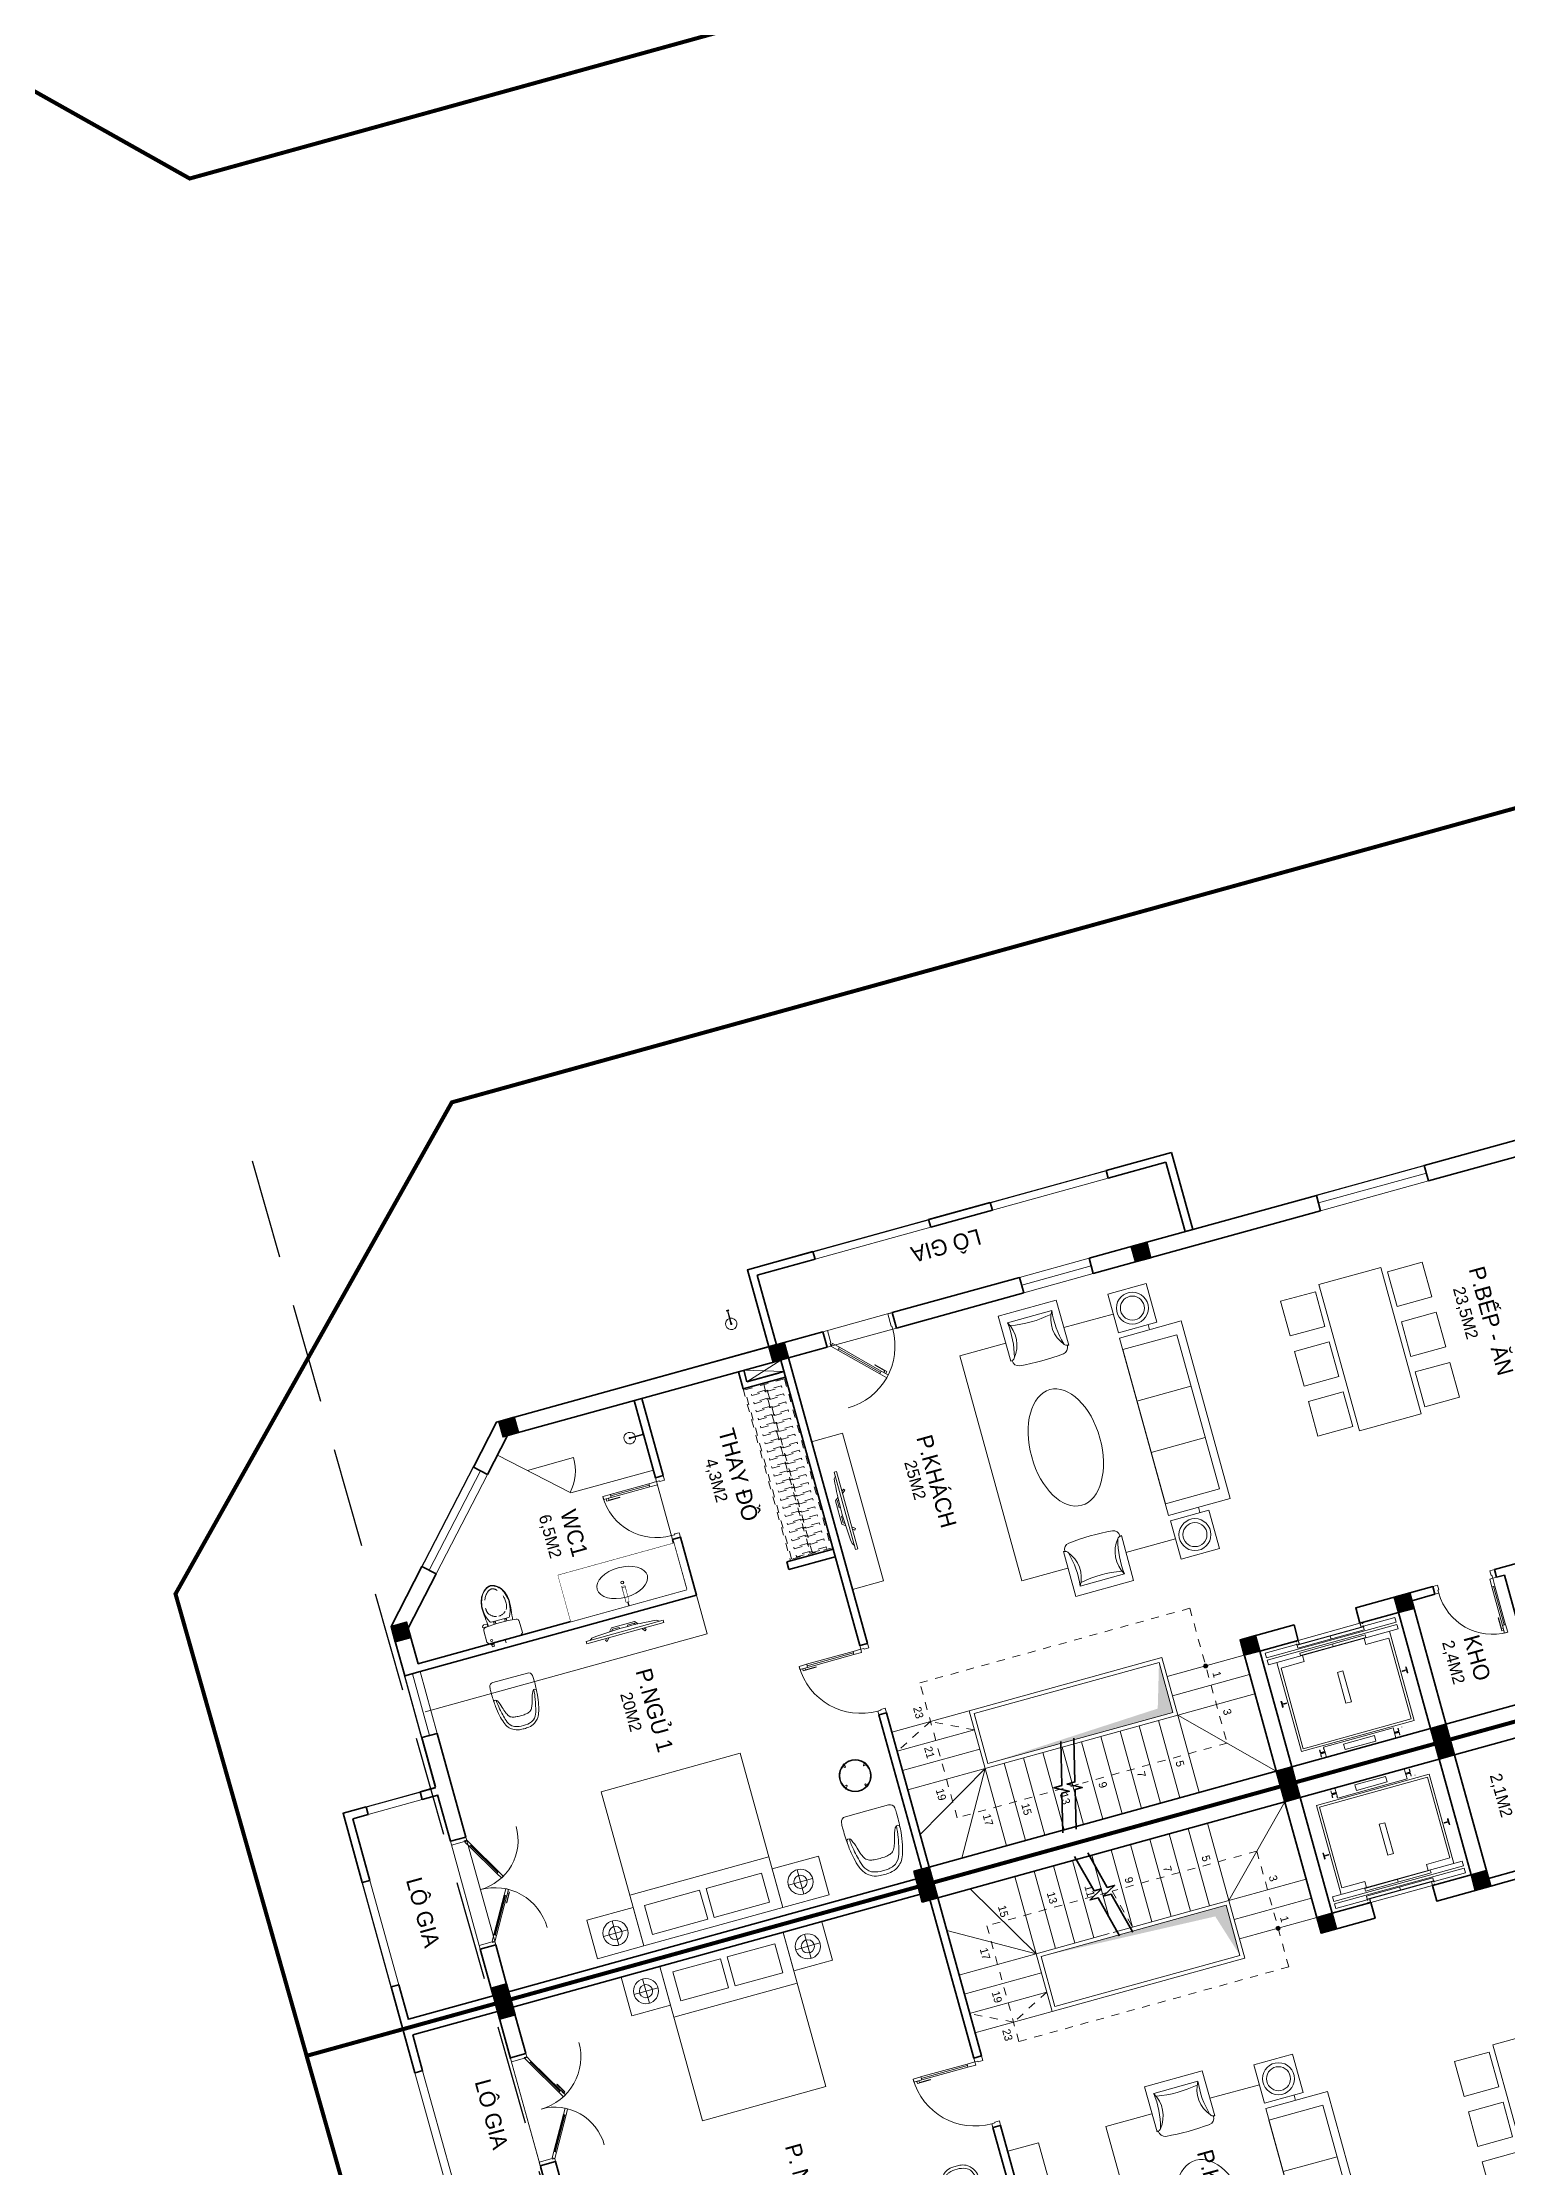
# Model space of a CAD drawing. Header units: metres. Extents: x 568336 to 569219, y 2065964 to 2066430.
# Drawn here: x 568443.53 to 568461.84, y 2066322.81 to 2066349.36 of the extents above; entities that cross this region are included whole.
import ezdxf

# ---------------------------------------------------------------- set-up
doc = ezdxf.new("R2010")
doc.units = ezdxf.units.M
for name, pattern in [('$AUDIT_BAD_LTYPE2', [0]), ('HIDDEN', [0.375, 0.25, -0.125]), ('HIDDEN2', [0.1875, 0.125, -0.0625]), ('X-5M-G-MB PHONGNGU$0$HIDDEN2', [0.1875, 0.125, -0.0625]), ('xref-thap C (mb tang 32-2)$0$HIDDEN', [0.375, 0.25, -0.125])]:
    doc.linetypes.add(name, pattern=pattern)
doc.layers.get('0').update_dxf_attribs({"linetype": 'CONTINUOUS'})
doc.layers.get('DEFPOINTS').update_dxf_attribs({"linetype": 'CONTINUOUS'})
doc.layers.add('-AREA', color=2, linetype='CONTINUOUS', plot=False)
for name, color, linetype, lineweight in [('-CONCRETE', 1, 'CONTINUOUS', 35), ('-DIM', 9, 'CONTINUOUS', 13), ('-DOOR', 137, 'CONTINUOUS', 9), ('-FURNITURE', 46, 'CONTINUOUS', 9), ('-HATCH', 8, 'CONTINUOUS', 5), ('-KH', 143, 'CONTINUOUS', 13), ('-LINE1', 7, 'CONTINUOUS', 18), ('-LINE2', 252, 'CONTINUOUS', 9), ('-TEXT', 7, 'CONTINUOUS', 15), ('-WALL', 4, 'CONTINUOUS', 35), ('TEXT25', 2, 'CONTINUOUS', 13)]:
    doc.layers.add(name, color=color, linetype=linetype, lineweight=lineweight)
for name, color, linetype in [('-RANH GIOI LO DAT', 12, 'CONTINUOUS'), ('APOLIC', 7, 'CONTINUOUS'), ('RANHGIOI', 2, 'HIDDEN')]:
    doc.layers.add(name, color=color, linetype=linetype)
doc.styles.add('SVN_AVO_thuong', font='')
doc.styles.add('T1', font='', dxfattribs={"height": 200})
doc.styles.add('vnavanth', font='', dxfattribs={"width": 0.8})
doc.styles.get('SVN_AVO_thuong').set_extended_font_data('SVN-Avo')
doc.styles.get('T1').set_extended_font_data('VNgeometric Light')
doc.styles.get('vnavanth').set_extended_font_data('.VnAvantH')

# ---------------------------------------------------------------- blocks, each defined once
blk = doc.blocks.new('X-5M-DH-2-CORE$0$A$C75E80C28')
at = {"layer": '-LINE2', "linetype": 'Continuous', "ltscale": 2}
for p, q in [((-731, -149), (731, -149)), ((-731, -1305), (-731, -149)), ((-700, -179), (700, -179)), ((-700, -1225), (-700, -179)), ((-557, -112), (-560, -112)), ((-510, -22), (-510, -51)), ((-507, -22), (-510, -22)), ((-510, -109), (-510, -79)), ((-507, -22), (-507, -51)), ((-507, -109), (-507, -79)), ((-456, -57), (-501, -57)), ((-456, -60), (-501, -60)), ((-456, -70), (-501, -70)), ((-456, -73), (-501, -73)), ((-453, -63), (-453, -67)), ((-450, -63), (-450, -67)), ((450, -63), (450, -67)), ((453, -63), (453, -67)), ((456, -57), (501, -57)), ((456, -60), (501, -60)), ((456, -70), (501, -70)), ((456, -73), (501, -73)), ((457, -112), (460, -112)), ((507, -22), (510, -22)), ((507, -22), (507, -51)), ((507, -109), (507, -79)), ((510, -22), (510, -51)), ((510, -109), (510, -79)), ((700, -1225), (700, -179)), ((731, -1305), (731, -149)), ((840, -1305), (-840, -1305)), ((-840, -1365), (-840, -1305)), ((-700, -1225), (-400, -1225)), ((425, -1309), (-425, -1309)), ((-425, -1343), (-425, -1309)), ((-400, -1305), (-400, -1225)), ((0, -1309), (0, -1343)), ((700, -1225), (400, -1225)), ((400, -1305), (400, -1225)), ((425, -1343), (425, -1309)), ((840, -1365), (840, -1305)), ((840, -1365), (-840, -1365)), ((840, -1395), (-840, -1395)), ((-840, -1395), (-840, -1455)), ((-840, -1455), (-435, -1455)), ((-435, -1450), (-435, -1460)), ((-435, -1450), (-400, -1450)), ((-435, -1460), (-425, -1460)), ((-435, -1490), (-435, -1500)), ((-435, -1490), (-425, -1490)), ((-435, -1500), (-400, -1500)), ((-433, -1452), (-433, -1458)), ((-433, -1452), (-402, -1452)), ((-433, -1458), (-425, -1458)), ((-433, -1492), (-433, -1498)), ((-433, -1492), (-425, -1492)), ((-433, -1498), (-402, -1498)), ((430, -1406), (-430, -1406)), ((-430, -1406), (-430, -1446)), ((430, -1446), (-430, -1446)), ((425, -1343), (-425, -1343)), ((-425, -1458), (-425, -1460)), ((-425, -1490), (-425, -1492)), ((-402, -1452), (-402, -1498)), ((400, -1450), (-400, -1450)), ((-400, -1450), (-400, -1500)), ((0, -1406), (0, -1446)), ((400, -1450), (400, -1500)), ((435, -1450), (400, -1450)), ((435, -1500), (400, -1500)), ((402, -1452), (402, -1498)), ((433, -1452), (402, -1452)), ((433, -1498), (402, -1498)), ((433, -1458), (425, -1458)), ((425, -1458), (425, -1460)), ((435, -1460), (425, -1460)), ((425, -1490), (425, -1492)), ((435, -1490), (425, -1490)), ((433, -1492), (425, -1492)), ((430, -1406), (430, -1446)), ((433, -1452), (433, -1458)), ((433, -1492), (433, -1498)), ((435, -1450), (435, -1460)), ((840, -1455), (435, -1455)), ((435, -1490), (435, -1500)), ((840, -1395), (840, -1455))]:
    blk.add_line(p, q, dxfattribs=at)
for points in [[(-450, 0), (-450, -130), (450, -130), (450, 0)], [(-200, -29), (200, -29), (200, -101), (-200, -101)], [(-36, -584), (36, -584), (36, -984), (-36, -984)]]:
    blk.add_lwpolyline(points, close=True, dxfattribs=at)
for points in [[(-780, -789), (-751, -789, 0.414214), (-750, -788), (-750, -784), (-750, -780, 0.414214), (-751, -779), (-780, -779, -0.256978), (-784, -782), (-798, -782, -0.414214), (-801, -779), (-804, -749, 0.414214), (-807, -746), (-812, -746), (-812, -784), (-812, -821), (-807, -821, 0.414214), (-804, -818), (-801, -789, -0.414214), (-798, -786), (-784, -786, -0.256978), (-780, -789)], [(780, -789), (751, -789, -0.414214), (750, -788), (750, -784), (750, -780, -0.414214), (751, -779), (780, -779, 0.256978), (784, -782), (798, -782, 0.414214), (801, -779), (804, -749, -0.414214), (807, -746), (812, -746), (812, -784), (812, -821), (807, -821, -0.414214), (804, -818), (801, -789, 0.414214), (798, -786), (784, -786, 0.256978), (780, -789)]]:
    blk.add_lwpolyline(points, format="xyb", dxfattribs=at)
for centre, radius, start, end in [((-501, -51), 9.4, 180, 270), ((-501, -79), 9.4, 90, 180), ((-501, -51), 6.2, 180, 270), ((-501, -79), 6.2, 90, 180), ((-456, -63), 6.2, 0, 90), ((-456, -63), 3, 0, 90), ((-456, -67), 6.2, 270, 0), ((-456, -67), 3, 270, 0), ((456, -63), 6.2, 90, 180), ((456, -67), 6.2, 180, 270), ((456, -63), 3, 90, 180), ((456, -67), 3, 180, 270), ((501, -51), 6.2, 270, 0), ((501, -51), 9.4, 270, 0), ((501, -79), 9.4, 0, 90), ((501, -79), 6.2, 0, 90)]:
    blk.add_arc(centre, radius, start, end, dxfattribs=at)
blk = doc.blocks.new('A$C5C575821')
at = {"layer": '-CONCRETE'}
h = blk.add_hatch(color=256, dxfattribs=at)
h.dxf.hatch_style = 1
h.paths.add_polyline_path([(0, 200), (0, 0), (200, 0), (200, 200)])
blk.add_lwpolyline([(0, 0), (200, 0), (200, 200), (0, 200)], close=True, dxfattribs=at)
blk = doc.blocks.new('A$C3F71457E')
at = {"layer": '-CONCRETE'}
blk.add_lwpolyline([(0, -100), (0, 400), (-1500, 400), (-1500, -1400), (0, -1400), (0, -900), (200, -900), (200, -1600), (-1700, -1600), (-1700, 600), (200, 600), (200, -100), (0, -100)], dxfattribs=at)
at = {"layer": '-LINE1'}
blk.add_line((0, -900), (0, -100), dxfattribs=at)
at = {"layer": '-WALL'}
for p in [(-1700, 400), (0, 400), (-1700, -1600), (0, -1600)]:
    blk.add_blockref('A$C5C575821', p, dxfattribs=at)
at = {"color": 2, "rotation": 90}
blk.add_blockref('X-5M-DH-2-CORE$0$A$C75E80C28', (-1500, -500), dxfattribs=at)
blk = doc.blocks.new('*U152')
at = {"linetype": '$AUDIT_BAD_LTYPE2'}
for p, q in [((70, 100), (70, 700)), ((90, 700), (90, 100))]:
    blk.add_line(p, q, dxfattribs=at)
for points in [[(50, 700), (90, 700), (90, 800), (50, 800), (50, 700)], [(50, 703), (50, 100)], [(50, 100), (90, 100), (90, 0), (50, 0), (50, 100)]]:
    blk.add_lwpolyline(points)
for points in [[(118, 595), (118, 764), (90, 764), (90, 736), (113, 736), (113, 595)], [(0, 0), (50, 0), (50, -40), (60, -40), (60, -100), (0, -100)], [(900, 0), (850, 0), (850, -40), (840, -40), (840, -100), (900, -100)]]:
    blk.add_lwpolyline(points, close=True)
at = {"linetype": '$AUDIT_BAD_LTYPE2', "ltscale": 0.3}
blk.add_arc((50, 0), 800, 0, 90, dxfattribs=at)
blk = doc.blocks.new('*U173')
at = {"ltscale": 0.3}
for points in [[(883, 0, 0.414214), (50, 833, 0.414214)], [(883, 0, -0.414214), (1672, 789, -0.414214)]]:
    blk.add_lwpolyline(points, format="xyb", dxfattribs=at)
for points in [[(687, 368), (137, 50)], [(685, 367), (705, 332), (792, 382), (772, 417), (685, 367)], [(1075, 344), (1055, 310), (969, 360), (989, 394), (1075, 344)], [(1073, 346), (1585, 50)], [(137, 50), (157, 15), (70, -35), (50, 0), (137, 50)], [(1585, 50), (1565, 15), (1652, -35), (1672, 0), (1585, 50)]]:
    blk.add_lwpolyline(points)
for points in [[(579, 338), (726, 423), (740, 399), (716, 384), (705, 404), (582, 333)], [(0, 0), (50, 0), (50, -40), (60, -40), (60, -246), (0, -246)], [(1722, 0), (1672, 0), (1672, -40), (1662, -40), (1662, -246), (1722, -246)]]:
    blk.add_lwpolyline(points, close=True)
at = {"layer": 'APOLIC', "linetype": '$AUDIT_BAD_LTYPE2'}
for p, q in [((147, 33), (695, 349)), ((705, 332), (157, 15)), ((1575, 33), (1065, 327)), ((1055, 310), (1565, 15))]:
    blk.add_line(p, q, dxfattribs=at)
blk = doc.blocks.new('*U18')
at = {"linetype": '$AUDIT_BAD_LTYPE2'}
for p, q in [((70, 100), (70, 600)), ((90, 600), (90, 100))]:
    blk.add_line(p, q, dxfattribs=at)
for points in [[(50, 600), (90, 600), (90, 700), (50, 700), (50, 600)], [(50, 603), (50, 100)], [(50, 100), (90, 100), (90, 0), (50, 0), (50, 100)]]:
    blk.add_lwpolyline(points)
for points in [[(118, 495), (118, 664), (90, 664), (90, 636), (113, 636), (113, 495)], [(0, 0), (50, 0), (50, -40), (60, -40), (60, -100), (0, -100)], [(800, 0), (750, 0), (750, -40), (740, -40), (740, -100), (800, -100)]]:
    blk.add_lwpolyline(points, close=True)
at = {"linetype": '$AUDIT_BAD_LTYPE2', "ltscale": 0.3}
blk.add_arc((50, 0), 700, 0, 90, dxfattribs=at)
blk = doc.blocks.new('ghe11asdsdsdsd')
at = {"layer": '-FURNITURE', "ltscale": 5}
for p, q in [((-454, 642), (-454, -60)), ((447, 643), (445, -59)), ((339, 75), (-348, 74)), ((445, -59), (-454, -60))]:
    blk.add_line(p, q, dxfattribs=at)
for centre, radius, start, end in [((-557, 172), 481, 73.628, 77.6744), ((-330, 640), 103, 97.7909, 180.472), ((14, -3057), 3816, 85.1505, 95.3732), ((322, 644), 103, 359.5522, 82.2333), ((548, 172), 481, 102.162, 106.2084), ((-435, 586), 50, 17.2905, 73.628), ((-753, 311), 469, 329.603, 39.8271), ((-1717, 235), 1379, 353.2677, 15.3477), ((745, 311), 469, 140.0382, 210.2652), ((1709, 233), 1379, 164.5193, 186.6002), ((428, 586), 50, 106.2084, 162.5459), ((-1, -1576), 1730, 79.6029, 100.5814)]:
    blk.add_arc(centre, radius, start, end, dxfattribs=at)
blk = doc.blocks.new('GHE600')
at = {"layer": '-FURNITURE'}
for p, q in [((269950, 8710), (270650, 8710)), ((269950, 8043), (270650, 8043))]:
    blk.add_line(p, q, dxfattribs=at)
for points in [[(270146, 9595), (270146, 10095), (270646, 10095), (270646, 9595)], [(269850, 9526), (270650, 9526), (270650, 7226), (269850, 7226)], [(269950, 9376), (270650, 9376), (270650, 7376), (269950, 7376)], [(270146, 7158), (270146, 6658), (270646, 6658), (270646, 7158)]]:
    blk.add_lwpolyline(points, close=True, dxfattribs=at)
at = {"layer": '-FURNITURE', "elevation": 0}
for points in [[(271287, 9830), (270646, 9832)], [(272038, 6909), (272634, 6908), (272634, 9823), (272038, 9826)], [(270262, 9595), (270262, 9526)], [(270262, 7226), (270262, 7158)], [(270646, 6917), (271287, 6913)]]:
    blk.add_lwpolyline(points, dxfattribs=at)
at = {"layer": '-FURNITURE'}
for centre, radius in [((270396, 9845), 200), ((270396, 9845), 150), ((270396, 6908), 200), ((270396, 6908), 150)]:
    blk.add_circle(centre, radius, dxfattribs=at)
at = {"layer": '-FURNITURE', "extrusion": (0, 0, -1)}
blk.add_ellipse((271662, 8365), major_axis=(0, 750), ratio=0.589994, dxfattribs=at)
at = {"layer": '-FURNITURE', "zscale": 0.83397927038413}
for p, xscale, yscale, rotation in [((271659, 10145, 0), 0.83397927038413, 0.83397927038413, 179.9447021404027), ((271659, 6608, 0), -0.8339792703841301, 0.8339792703841301, 0.05529785959737722)]:
    blk.add_blockref('ghe11asdsdsdsd', p, dxfattribs=dict(at, xscale=xscale, yscale=yscale, rotation=rotation))
blk = doc.blocks.new('A$C2896516a')
for points in [[(75, 1386), (525, 1386), (525, 1836), (75, 1836), (75, 1386)], [(725, 1386), (1175, 1386), (1175, 1836), (725, 1836), (725, 1386)], [(1375, 1386), (1825, 1386), (1825, 1836), (1375, 1836), (1375, 1386)], [(75, 450), (525, 450), (525, 0), (75, 0), (75, 450)], [(725, 450), (1175, 450), (1175, 0), (725, 0), (725, 450)], [(1375, 450), (1825, 450), (1825, 0), (1375, 0), (1375, 450)]]:
    blk.add_lwpolyline(points)
blk.add_lwpolyline([(0, 518), (1900, 518), (1900, 1318), (0, 1318)], close=True)
blk = doc.blocks.new('G1600')
for p, q in [((137477, -212827), (139077, -212827)), ((137228, -213392), (137228, -213077)), ((139326, -213392), (139326, -213077)), ((137385, -213234), (137070, -213234)), ((139169, -213234), (139484, -213234))]:
    blk.add_line(p, q)
blk.add_lwpolyline([(137477, -213484), (137477, -211484), (139077, -211484), (139077, -213484), (137477, -213484)])
for points in [[(136977, -213484), (136977, -212984), (137477, -212984), (137477, -213484)], [(137617, -213375), (137617, -212999), (138235, -212999), (138235, -213375)], [(138937, -213375), (138937, -212999), (138320, -212999), (138320, -213375)], [(139577, -213484), (139577, -212984), (139077, -212984), (139077, -213484)]]:
    blk.add_lwpolyline(points, close=True)
for centre, radius in [((137228, -213234), 157), ((137228, -213234), 82.4), ((139326, -213234), 157), ((139326, -213234), 82.4)]:
    blk.add_circle(centre, radius)
blk = doc.blocks.new('A$C7D524948')
at = {"layer": '-FURNITURE'}
for points in [[(0, 825, 0.023749), (-77, 820, 0.11104), (-175, 786, 0.085168), (-235, 733, 0.08855), (-282, 649, 0.027906), (-316, 526, 0.028342), (-340, 373, 0.04712), (-341, 283, 0.513527), (-285, 300, 0.059578), (-243, 414, -0.034465), (-213, 507, -0.059277), (-183, 564, -0.166146), (-133, 600, -0.052564), (-76, 612, -0.028554), (0, 615, -3.543335)], [(0, 825, -0.023749), (77, 820, -0.11104), (175, 786, -0.085168), (235, 733, -0.08855), (282, 649, -0.027906), (316, 526, -0.028342), (340, 373, -0.04712), (341, 283, -0.513527), (285, 300, -0.059578), (243, 414, 0.034465), (213, 507, 0.059277), (183, 564, 0.166146), (133, 600, 0.052564), (76, 612, 0.028554), (0, 615, 3.543335)], [(-1, 774, 0.105584), (-138, 751, 0.083976), (-176, 728, 0.149302), (-241, 626, 0.024909), (-289, 424, 0.026439), (-307, 278, -0.886333)], [(-1, 774, -0.105584), (137, 751, -0.083976), (175, 728, -0.149302), (240, 626, -0.024909), (288, 424, -0.026439), (305, 278, 0.886333)], [(-343, 328, 0.022671), (-350, 124, 0.012122), (-346, 57, 0.405508), (-279, 0), (0, 0)], [(343, 328, -0.022671), (350, 124, -0.012122), (346, 57, -0.405508), (279, 0), (0, 0)]]:
    blk.add_lwpolyline(points, format="xyb", dxfattribs=at)
blk = doc.blocks.new('M39-T2')
at = {"layer": '-HATCH', "true_color": 0x8c8896}
h = blk.add_hatch(color=252, dxfattribs=at)
h.dxf.hatch_style = 1
edge = h.paths.add_edge_path()
edge.add_arc((199084, -1491403), 24.6, 0, 360)
h = blk.add_hatch(color=252, dxfattribs=at)
h.dxf.hatch_style = 1
h.paths.add_polyline_path([(199284, -1491953), (198634, -1491953), (198634, -1494353), (198732, -1492121)])
at = {"layer": '-DOOR'}
blk.add_lwpolyline([(199496, -1501083), (198096, -1501083)], dxfattribs=at)
at = {"layer": '-FURNITURE'}
blk.add_lwpolyline([(200869, -1495002), (203952, -1495002), (203952, -1495402), (200869, -1495402)], close=True, dxfattribs=at)
at = {"layer": '-KH', "linetype": 'HIDDEN2', "ltscale": 5}
blk.add_line((198084, -1493278), (198584, -1493153), dxfattribs=at)
for points in [[(198084, -1493329), (198084, -1494903), (199584, -1494903), (199584, -1491403), (198084, -1491403), (198084, -1493278)], [(199084, -1494403), (199334, -1494903), (199084, -1495402)]]:
    blk.add_lwpolyline(points, dxfattribs=at)
at = {"layer": '-KH'}
blk.add_circle((199084, -1491403), 24.6, dxfattribs=at)
at = {"layer": '-LINE1', "lineweight": 18}
for p, q in [((198584, -1491903), (197584, -1490902)), ((198584, -1491903), (197584, -1491903)), ((198584, -1492153), (197584, -1492153)), ((198584, -1492403), (197584, -1492403)), ((198584, -1492653), (197584, -1492653)), ((198584, -1492903), (197584, -1492903)), ((198584, -1493153), (197584, -1493153)), ((198378, -1493403), (197584, -1493403)), ((198584, -1493653), (197584, -1493653)), ((198584, -1493903), (197584, -1493903)), ((198584, -1494153), (197584, -1494153)), ((198584, -1494403), (197584, -1494403))]:
    blk.add_line(p, q, dxfattribs=at)
at = {"layer": '-LINE1'}
for p, q in [((198584, -1490903), (198584, -1491903)), ((198834, -1491903), (198834, -1490903)), ((198834, -1490903), (198834, -1491903)), ((199084, -1491903), (199084, -1490903)), ((199084, -1490903), (199084, -1491903)), ((198584, -1493403), (198584, -1491903)), ((198584, -1491903), (199334, -1491903)), ((198634, -1494353), (198634, -1491953)), ((198634, -1491953), (199284, -1491953)), ((199284, -1494353), (199284, -1491953)), ((199334, -1494403), (199334, -1491903)), ((198584, -1494403), (198584, -1493454)), ((198584, -1494403), (197584, -1494980)), ((198584, -1494403), (198007, -1495403)), ((198584, -1494403), (199334, -1494403)), ((198584, -1495403), (198584, -1494403)), ((198634, -1494353), (199284, -1494353)), ((198834, -1494403), (198834, -1495403)), ((198834, -1495403), (198834, -1494403)), ((199084, -1494403), (199084, -1495403)), ((199084, -1495403), (199084, -1494403)), ((199334, -1495403), (199334, -1494403))]:
    blk.add_line(p, q, dxfattribs=at)
for points in [[(197950, -1502183), (199300, -1502183)], [(199300, -1502283), (197950, -1502283)]]:
    blk.add_lwpolyline(points, dxfattribs=at)
at = {"layer": '-RANH GIOI LO DAT', "linetype": 'HIDDEN', "ltscale": 10, "const_width": 50}
blk.add_lwpolyline([(197384, -1483202), (197384, -1503531), (206384, -1503470), (206384, -1483202)], close=True, dxfattribs=at)
at = {"layer": '-WALL'}
for p, q in [((197384, -1485202), (197384, -1501083)), ((197484, -1495502), (197484, -1500883)), ((197484, -1495502), (199634, -1495502)), ((197584, -1495402), (199634, -1495402)), ((199634, -1495402), (199634, -1495502)), ((200534, -1495402), (204184, -1495402)), ((200534, -1495402), (200534, -1495502)), ((200534, -1495502), (204184, -1495502)), ((197384, -1501083), (197384, -1502283)), ((198096, -1501083), (197392, -1501083)), ((198088, -1500883), (197484, -1500883)), ((197484, -1501083), (197484, -1502183)), ((201434, -1500883), (199488, -1500883)), ((200084, -1501083), (199496, -1501083)), ((197950, -1502283), (197384, -1502283)), ((197950, -1502183), (197484, -1502183)), ((197949, -1502180), (197951, -1502280))]:
    blk.add_line(p, q, dxfattribs=at)
at = {"layer": '-WALL', "linetype": 'Continuous', "ltscale": 10}
for p, q in [((197584, -1488702), (197584, -1487402)), ((199184, -1488702), (199184, -1488302)), ((199284, -1488702), (199284, -1488302)), ((197584, -1495402), (197584, -1490902))]:
    blk.add_line(p, q, dxfattribs=at)
at = {"layer": '-WALL'}
for points in [[(198648, -1493168), (198116, -1493301), (198116, -1493403), (198022, -1493231), (198022, -1493325), (197542, -1493445)], [(198648, -1493338), (198116, -1493471), (198116, -1493573), (198022, -1493401), (198022, -1493495), (197542, -1493615)], [(198088, -1501083), (198088, -1500883)], [(199488, -1501083), (199488, -1500883)]]:
    blk.add_lwpolyline(points, dxfattribs=at)
at = {"layer": '-DOOR', "xscale": -1}
for name, p, rotation in [('*U18', (199184, -1487502), 90), ('*U152', (199634, -1495502), 180)]:
    blk.add_blockref(name, p, dxfattribs=dict(at, rotation=rotation))
at = {"layer": '-DOOR', "xscale": 0.8130081300813009, "yscale": 0.8130081300813009, "zscale": 0.8130081300813009}
blk.add_blockref('*U173', (198088, -1500883), dxfattribs=at)
at = {"layer": '-FURNITURE', "xscale": -1}
blk.add_blockref('A$C2896516a', (203103, -1489723), dxfattribs=at)
at = {"layer": '-FURNITURE'}
for name, p, rotation in [('GHE600', (193989, -1221503), 270.0000000100515), ('G1600', (410969, -1359901), 270)]:
    blk.add_blockref(name, p, dxfattribs=dict(at, rotation=rotation))
at = {"layer": '-FURNITURE', "xscale": 0.8, "yscale": 0.8, "zscale": 0.8, "rotation": 88.60482781393533}
blk.add_blockref('A$C7D524948', (201535, -1496088), dxfattribs=at)
at = {"layer": '-WALL', "xscale": -1, "rotation": 180}
blk.add_blockref('A$C3F71457E', (199084, -1490302), dxfattribs=at)
at = {"layer": '-WALL', "xscale": -1}
for p in [(197584, -1490902), (197584, -1495602), (197584, -1501083)]:
    blk.add_blockref('A$C5C575821', p, dxfattribs=at)
at = {"layer": '-TEXT', "style": 'T1'}
for s, p in [('3', (198429, -1491345)), ('1', (198959, -1491345)), ('5', (197965, -1492088)), ('7', (197965, -1492588)), ('9', (197970, -1493088)), ('11', (197932, -1493598)), ('13', (197889, -1494074)), ('15', (197889, -1494707)), ('17', (198341, -1495068)), ('19', (198900, -1495068)), ('23', (199393, -1495068))]:
    blk.add_text(s, height=100, rotation=0, dxfattribs=at).set_placement(p)
at = {"layer": 'TEXT25'}
for s, height, rotation, style, p in [('2,1M2', 150, 0, 'T1', (197947, -1488346)), ('P.KHÁCH', 200, 360, 'SVN_AVO_thuong', (201512, -1493129)), ('P. NGỦ 1', 200, 360, 'SVN_AVO_thuong', (200065, -1498071)), ('LÔ GIA', 200, 359.6114, 'SVN_AVO_thuong', (198256, -1501594))]:
    blk.add_text(s, height=height, rotation=rotation, dxfattribs=dict(at, style=style)).set_placement(p)
blk = doc.blocks.new('A$C8a974c9c')
for p, q in [((1750, 2957), (1750, 2643)), ((1593, 2800), (1908, 2800)), ((1343, 2500), (1343, 700)), ((1750, 243), (1750, 557)), ((1593, 400), (1908, 400))]:
    blk.add_line(p, q)
for points in [[(2000, 3100), (1500, 3100), (1500, 2500), (2000, 2500)], [(1891, 2360), (1514, 2360), (1514, 1643), (1891, 1643)], [(1891, 840), (1514, 840), (1514, 1558), (1891, 1558)], [(2000, 100), (1500, 100), (1500, 700), (2000, 700)]]:
    blk.add_lwpolyline(points, close=True)
blk.add_lwpolyline([(2000, 2500), (0, 2500), (0, 700), (2000, 700), (2000, 2500)])
for centre, radius in [((1750, 2800), 157), ((1750, 2800), 82.4), ((1750, 400), 157), ((1750, 400), 82.4)]:
    blk.add_circle(centre, radius)
blk = doc.blocks.new('XR.MB.LM123$0$tvi 1')
blk.add_lwpolyline([(29, 0), (29, -1000), (0, -1000), (0, 0)], close=True)
for points in [[(-24, -236), (-39, -252)], [(0, -285), (-39, -252)], [(0, -256), (-24, -236)], [(29, -50), (52, -81)], [(70, -315), (111, -350), (111, -650), (70, -685)], [(89, -446), (89, -360), (71, -345)], [(89, -446), (73, -446)], [(0, -715), (-39, -748)], [(-24, -764), (-39, -748)], [(0, -744), (-24, -764)], [(89, -554), (89, -640), (71, -655)], [(89, -554), (73, -554)], [(29, -950), (52, -919)]]:
    blk.add_lwpolyline(points)
blk.add_arc((-4025, -500), 4099, 354.1311, 5.8689)
blk = doc.blocks.new('*U174')
at = {"linetype": '$AUDIT_BAD_LTYPE2'}
for p, q in [((135, 57), (559, 481)), ((573, 467), (149, 42))]:
    blk.add_line(p, q, dxfattribs=at)
for points in [[(545, 495), (573, 467), (644, 537), (616, 566), (545, 495)], [(547, 497), (121, 71)], [(121, 71), (149, 42), (78, -28), (50, 0), (121, 71)]]:
    blk.add_lwpolyline(points)
for points in [[(519, 372), (639, 492), (619, 512), (599, 492), (615, 476), (515, 376)], [(0, 0), (50, 0), (50, -40), (60, -40), (60, -199), (0, -199)], [(900, 0), (850, 0), (850, -40), (840, -40), (840, -199), (900, -199)]]:
    blk.add_lwpolyline(points, close=True)
at = {"linetype": '$AUDIT_BAD_LTYPE2', "ltscale": 0.3}
blk.add_arc((50, 0), 800, 0, 90, dxfattribs=at)
blk = doc.blocks.new('shower')
for points in [[(180929, -32327), (180902, -32327), (180902, -32316), (180929, -32316)], [(180919, -32316), (180912, -32316), (180912, -32147), (180919, -32147)]]:
    blk.add_lwpolyline(points, close=True)
for radius, start, end in [(72, 272.7907, 267.2093), (8.35, 294.8355, 245.1645)]:
    blk.add_arc((180916, -32147), radius, start, end)
blk = doc.blocks.new('A$C18251349')
at = {"layer": '-LINE1'}
for points in [[(900, 4650), (1000, 4650), (1000, 3150), (900, 3150)], [(1000, 2350), (900, 2350), (900, 850), (1000, 850)]]:
    blk.add_lwpolyline(points, close=True, dxfattribs=at)
at = {"layer": '-WALL'}
for p, q in [((0, 5500), (1000, 5500)), ((0, 5500), (0, 5400)), ((0, 5400), (900, 5400)), ((900, 4650), (900, 5400)), ((1000, 4650), (1000, 5500)), ((900, 4650), (1000, 4650)), ((1000, 4650), (910, 4650)), ((900, 3150), (1000, 3150)), ((900, 3150), (900, 2350)), ((1000, 3150), (1000, 2350)), ((900, 2350), (1000, 2350)), ((900, 850), (1000, 850)), ((900, 850), (900, 100)), ((1000, 850), (1000, 0)), ((900, 100), (0, 100)), ((0, 100), (0, 0)), ((0, 0), (1000, 0))]:
    blk.add_line(p, q, dxfattribs=at)
blk = doc.blocks.new('A$C18091ED7')
for p, q in [((-63, -265), (-81, -265)), ((0, -42), (0, 0)), ((63, -265), (81, -265)), ((146, -27), (179, -27)), ((146, -27), (146, -30)), ((146, -30), (166, -30)), ((153, -37), (146, -30)), ((152, 0), (152, -27)), ((152, 0), (179, 0)), ((153, -37), (166, -37)), ((153, -40), (153, -37)), ((153, -40), (178, -40)), ((153, -40), (178, -40)), ((153, -40), (153, -42)), ((165, -262), (165, -290)), ((185, -30), (166, -30)), ((178, -37), (166, -37)), ((168, -260), (228, -260)), ((185, -30), (178, -37)), ((178, -37), (178, -40)), ((178, -40), (178, -42)), ((179, 0), (179, -27)), ((179, -27), (185, -27)), ((185, -27), (185, -30)), ((231, -274), (231, -262)), ((-83, -267), (-83, -300)), ((-83, -278), (-83, -288)), ((-61, -290), (-83, -290)), ((-61, -267), (-61, -300)), ((61, -267), (61, -300)), ((61, -290), (83, -290)), ((83, -267), (83, -300)), ((83, -278), (83, -288)), ((168, -292), (207, -292))]:
    blk.add_line(p, q)
for points in [[(230, -219, -0.137407), (225, -235), (222, -241, -0.236081), (198, -255, -0.051961), (-198, -255, -0.236081), (-222, -241), (-225, -235, -0.137407), (-230, -219), (-230, -72, -0.198912), (-226, -63), (-209, -46, -0.198912), (-200, -42), (0, -42), (200, -42, -0.198912), (209, -46), (226, -63, -0.198912), (230, -72)], [(144, -619, -0.212405), (26, -734, -0.027685), (-1, -739, -0.022279), (-26, -734, -0.212405), (-144, -619, -0.142796), (-167, -428, -0.093005), (-128, -309, -0.256439), (-111, -300), (0, -300), (111, -300, -0.256439), (128, -309, -0.093005), (167, -428, -0.142796)]]:
    blk.add_lwpolyline(points, format="xyb", close=True)
at = {"linetype": 'xref-thap C (mb tang 32-2)$0$HIDDEN', "ltscale": 100}
blk.add_lwpolyline([(61, -669, -0.199031), (0, -699, -0.199031), (-61, -669, -0.218924), (-132, -478, -0.153791), (-112, -404, -0.236701), (0, -348, -0.236701), (112, -404, -0.153791), (132, -478, -0.218924)], format="xyb", close=True, dxfattribs=at)
blk.add_circle((166, -78), 13.9)
for centre, radius, start, end in [((-81, -267), 1.98, 90, 180), ((-63, -267), 1.98, 0, 90), ((63, -267), 1.98, 90, 180), ((81, -267), 1.98, 0, 90), ((168, -262), 2.47, 90, 180), ((168, -290), 2.47, 180, 270), ((207, -277), 15.5, 270, 306.4659), ((168, -225), 80.1, 306.4659, 320.3123), ((228, -274), 2.47, 320.3123, 0)]:
    blk.add_arc(centre, radius, start, end)
for points in [[(-156, -259), (-157, -267), (-164, -328), (-169, -385), (-184, -528), (-136, -679), (-50, -735), (-20, -741), (0, -744)], [(156, -259), (157, -267), (164, -328), (169, -385), (184, -528), (136, -679), (50, -735), (20, -741), (0, -744)]]:
    blk.add_open_spline(points, degree=3, knots=[130.613938, 130.613938, 130.613938, 130.613938, 152.852109, 311.129351, 417.703951, 561.383393, 697.692632, 710.812262, 710.812262, 710.812262, 710.812262])
blk = doc.blocks.new('A$Cbeb9f07c')
for points in [[(242, 68), (242, 75), (72, 76), (72, 68)], [(252, 58), (252, 86), (242, 86), (242, 58)]]:
    blk.add_lwpolyline(points, close=True)
for radius, start, end in [(72, 2.78, 357.1987), (8.35, 24.8249, 335.1538)]:
    blk.add_arc((72, 72), radius, start, end)
blk = doc.blocks.new('*U228')
at = {"linetype": 'X-5M-G-MB PHONGNGU$0$HIDDEN2'}
for points in [[(0, 600), (0, 0), (2433, 0), (2433, 600)], [(2413, 580), (2413, 20), (20, 20), (20, 580)], [(2413, 287), (2413, 313), (20, 313), (20, 287)], [(114, 319), (109, 319), (109, 280), (114, 280)], [(228, 319), (223, 319), (223, 280), (228, 280)], [(342, 319), (337, 319), (337, 280), (342, 280)], [(456, 319), (451, 319), (451, 280), (456, 280)], [(570, 319), (565, 319), (565, 280), (570, 280)], [(684, 319), (679, 319), (679, 280), (684, 280)], [(798, 319), (793, 319), (793, 280), (798, 280)], [(912, 319), (907, 319), (907, 280), (912, 280)], [(1026, 319), (1021, 319), (1021, 280), (1026, 280)], [(1140, 319), (1135, 319), (1135, 280), (1140, 280)], [(1254, 319), (1249, 319), (1249, 280), (1254, 280)], [(1368, 319), (1363, 319), (1363, 280), (1368, 280)], [(1482, 319), (1477, 319), (1477, 280), (1482, 280)], [(1596, 319), (1591, 319), (1591, 280), (1596, 280)], [(1710, 319), (1705, 319), (1705, 280), (1710, 280)], [(1824, 319), (1819, 319), (1819, 280), (1824, 280)], [(1938, 319), (1933, 319), (1933, 280), (1938, 280)], [(2052, 319), (2047, 319), (2047, 280), (2052, 280)], [(2166, 319), (2161, 319), (2161, 280), (2166, 280)], [(2280, 319), (2275, 319), (2275, 280), (2280, 280)], [(2394, 319), (2389, 319), (2389, 280), (2394, 280)]]:
    blk.add_lwpolyline(points, close=True, dxfattribs=at)
for points in [[(122, 313), (122, 515), (100, 515), (100, 313)], [(236, 313), (236, 515), (214, 515), (214, 313)], [(350, 313), (350, 515), (328, 515), (328, 313)], [(464, 313), (464, 515), (442, 515), (442, 313)], [(578, 313), (578, 515), (556, 515), (556, 313)], [(692, 313), (692, 515), (670, 515), (670, 313)], [(806, 313), (806, 515), (784, 515), (784, 313)], [(920, 313), (920, 515), (898, 515), (898, 313)], [(1034, 313), (1034, 515), (1012, 515), (1012, 313)], [(1148, 313), (1148, 515), (1126, 515), (1126, 313)], [(1262, 313), (1262, 515), (1240, 515), (1240, 313)], [(1376, 313), (1376, 515), (1354, 515), (1354, 313)], [(1490, 313), (1490, 515), (1468, 515), (1468, 313)], [(1604, 313), (1604, 515), (1582, 515), (1582, 313)], [(1718, 313), (1718, 515), (1696, 515), (1696, 313)], [(1832, 313), (1832, 515), (1810, 515), (1810, 313)], [(1946, 313), (1946, 515), (1924, 515), (1924, 313)], [(2060, 313), (2060, 515), (2038, 515), (2038, 313)], [(2174, 313), (2174, 515), (2152, 515), (2152, 313)], [(2288, 313), (2288, 515), (2266, 515), (2266, 313)], [(2402, 313), (2402, 515), (2380, 515), (2380, 313)], [(100, 287), (100, 92), (122, 92), (122, 287)], [(214, 287), (214, 92), (236, 92), (236, 287)], [(328, 287), (328, 92), (350, 92), (350, 287)], [(442, 287), (442, 92), (464, 92), (464, 287)], [(556, 287), (556, 92), (578, 92), (578, 287)], [(670, 287), (670, 92), (692, 92), (692, 287)], [(784, 287), (784, 92), (806, 92), (806, 287)], [(898, 287), (898, 92), (920, 92), (920, 287)], [(1012, 287), (1012, 92), (1034, 92), (1034, 287)], [(1126, 287), (1126, 92), (1148, 92), (1148, 287)], [(1240, 287), (1240, 92), (1262, 92), (1262, 287)], [(1354, 287), (1354, 92), (1376, 92), (1376, 287)], [(1468, 287), (1468, 92), (1490, 92), (1490, 287)], [(1582, 287), (1582, 92), (1604, 92), (1604, 287)], [(1696, 287), (1696, 92), (1718, 92), (1718, 287)], [(1810, 287), (1810, 92), (1832, 92), (1832, 287)], [(1924, 287), (1924, 92), (1946, 92), (1946, 287)], [(2038, 287), (2038, 92), (2060, 92), (2060, 287)], [(2152, 287), (2152, 92), (2174, 92), (2174, 287)], [(2266, 287), (2266, 92), (2288, 92), (2288, 287)], [(2380, 287), (2380, 92), (2402, 92), (2402, 287)]]:
    blk.add_lwpolyline(points, dxfattribs=at)
blk = doc.blocks.new('Sink_Cicle')
blk.add_lwpolyline([(17, -50), (-17, -50), (-18, -252), (17, -252)], close=True)
blk.add_circle((0, -300), 17.5)
at = {"layer": 'DEFPOINTS'}
blk.add_line((0, -100), (0, 0), dxfattribs=at)
blk.add_wipeout([(17, -50), (-17, -50), (-18, -252), (17, -252)])
at = {"layer": '-FURNITURE', "linetype": 'Continuous'}
blk.add_ellipse((0, -300), major_axis=(-325, 0), ratio=0.584615, dxfattribs=at)
blk.add_line((-18, -237), (17, -237))
blk = doc.blocks.new('*U227')
at = {"ltscale": 300}
blk.add_lwpolyline([(0, 0), (1500, 0), (1500, -600), (0, -600)], close=True, dxfattribs=at)
blk.add_wipeout([(0, 0), (1500, 0), (1500, -600), (0, -600)], dxfattribs=at)
blk.add_blockref('Sink_Cicle', (750, 0), dxfattribs=at)
blk = doc.blocks.new('tbl1')
at = {"layer": '-FURNITURE'}
for points in [[(-202, -20), (-202, 20), (-199, 20), (-200, 0), (-199, -20)], [(-20, 199), (-20, 202), (20, 202), (20, 199), (0, 200)], [(202, -20), (199, -20), (200, 0), (200, 20), (202, 20)], [(20, -202), (-20, -202), (-20, -199), (0, -200), (20, -199)]]:
    blk.add_hatch(color=256, dxfattribs=at).paths.add_polyline_path(points, flags=0)
at = {"layer": '-FURNITURE', "flags": 128}
for points in [[(-202, 0), (-202, 20), (-199, 20)], [(-20, 199), (-20, 202), (0, 202), (20, 202), (20, 199)], [(202, 0), (202, 20), (199, 20)], [(-20, -199), (-20, -202), (0, -202), (20, -202), (20, -199)]]:
    blk.add_lwpolyline(points, dxfattribs=at)
for points in [[(-193, -15), (-193, 15), (-163, 5), (-163, 0), (-163, -5)], [(15, 193), (-15, 193), (-5, 163), (0, 163), (5, 163)], [(193, -15), (193, 15), (163, 5), (163, 0), (163, -5)], [(15, -193), (-15, -193), (-5, -163), (0, -163), (5, -163)]]:
    blk.add_lwpolyline(points, close=True, dxfattribs=at)
at = {"layer": '-FURNITURE'}
for radius in [200, 193]:
    blk.add_circle((0, 0), radius, dxfattribs=at)
for start, end in [(90, 270), (270, 90)]:
    blk.add_arc((0, 0), 200, start, end, dxfattribs=at)
blk = doc.blocks.new('M40-T2')
at = {"layer": '-HATCH', "true_color": 0x8c8896}
h = blk.add_hatch(color=252, dxfattribs=at)
h.dxf.hatch_style = 1
edge = h.paths.add_edge_path()
edge.add_arc((203854, -1558206), 24.6, 0, 360)
h = blk.add_hatch(color=252, dxfattribs=at)
h.dxf.hatch_style = 1
h.paths.add_polyline_path([(203655, -1558757), (204304, -1558757), (204304, -1561157), (204207, -1558926)])
at = {"layer": '-DOOR'}
for p, q in [((198554, -1553906), (198553, -1555306)), ((198654, -1553906), (198653, -1555306)), ((198753, -1553906), (198753, -1555306)), ((198554, -1559154), (198554, -1558254)), ((198654, -1559154), (198654, -1558254)), ((198754, -1559154), (198754, -1558254)), ((203449, -1567688), (204849, -1567688)), ((203449, -1567888), (204849, -1567888))]:
    blk.add_line(p, q, dxfattribs=at)
for points in [[(199019, -1566365), (200046, -1567316), (200182, -1567170), (199154, -1566219)], [(201305, -1567888), (202105, -1567888), (202105, -1567688), (201305, -1567688)]]:
    blk.add_lwpolyline(points, close=True, dxfattribs=at)
for points in [[(199087, -1566292), (200114, -1567243)], [(201305, -1567788), (202105, -1567788)]]:
    blk.add_lwpolyline(points, dxfattribs=at)
at = {"layer": '-FURNITURE', "elevation": 0}
blk.add_lwpolyline([(199840, -1561805), (201755, -1561806), (201755, -1562206), (199840, -1562206)], close=True, dxfattribs=at)
at = {"layer": '-FURNITURE'}
for points in [[(198904, -1562306), (198754, -1562786)], [(198904, -1562786), (198754, -1562306)], [(199654, -1564206), (199654, -1565277), (198954, -1566033)], [(199239, -1565726), (199239, -1565126)]]:
    blk.add_lwpolyline(points, dxfattribs=at)
blk.add_arc((199239, -1565726), 600, 47.2126, 90, dxfattribs=at)
at = {"layer": '-HATCH', "elevation": 0}
blk.add_lwpolyline([(198554, -1560805), (198754, -1560805), (198754, -1561705), (198554, -1561705)], close=True, dxfattribs=at)
at = {"layer": '-KH', "linetype": 'HIDDEN2', "ltscale": 5}
for points in [[(204854, -1560133), (204854, -1561706), (203105, -1561706), (203105, -1558206), (204854, -1558206), (204854, -1560081)], [(203854, -1561206), (203605, -1561706), (203854, -1562206)]]:
    blk.add_lwpolyline(points, dxfattribs=at)
at = {"layer": '-KH'}
blk.add_circle((203854, -1558206), 24.6, dxfattribs=at)
at = {"layer": '-LINE1'}
for p, q in [((203854, -1558706), (203854, -1557706)), ((203854, -1557706), (203854, -1558706)), ((204104, -1558706), (204104, -1557706)), ((204104, -1557706), (204104, -1558706)), ((204354, -1557706), (204354, -1558706)), ((204354, -1558706), (203605, -1558706)), ((203605, -1561156), (203605, -1558706)), ((204354, -1561206), (204354, -1558706)), ((204304, -1558756), (203655, -1558756)), ((203655, -1561156), (203655, -1558756)), ((204304, -1561156), (204304, -1558756)), ((203605, -1562206), (203605, -1561156)), ((204354, -1561206), (203605, -1561206)), ((203605, -1561206), (203605, -1562206)), ((204304, -1561156), (203655, -1561156)), ((203854, -1561206), (203854, -1562206)), ((203854, -1562206), (203854, -1561206)), ((204104, -1561206), (204104, -1562206)), ((204104, -1562206), (204104, -1561206)), ((204354, -1562206), (204354, -1561206)), ((204354, -1561206), (204931, -1562206)), ((204354, -1561206), (205354, -1561784)), ((205354, -1562206), (203605, -1562206))]:
    blk.add_line(p, q, dxfattribs=at)
at = {"layer": '-LINE1', "lineweight": 18}
for p, q in [((204354, -1558706), (205354, -1557706)), ((204354, -1558706), (205354, -1558706)), ((204354, -1558956), (205354, -1558956)), ((204354, -1559206), (205354, -1559206)), ((204354, -1559456), (205354, -1559456)), ((204354, -1559706), (205354, -1559706)), ((204354, -1559956), (205354, -1559956)), ((204354, -1560206), (205354, -1560206)), ((204354, -1560456), (205354, -1560456)), ((204354, -1560706), (205354, -1560706)), ((204354, -1560956), (205354, -1560956)), ((204354, -1561206), (205354, -1561206))]:
    blk.add_line(p, q, dxfattribs=at)
at = {"layer": '-LINE1'}
for points in [[(202753, -1568788), (202753, -1568088)], [(202853, -1568088), (202853, -1568788)], [(203653, -1568988), (205004, -1568988)], [(205003, -1569088), (203653, -1569088)]]:
    blk.add_lwpolyline(points, dxfattribs=at)
at = {"layer": '-RANH GIOI LO DAT', "linetype": 'HIDDEN', "ltscale": 10, "const_width": 50}
blk.add_lwpolyline([(194554, -1550006), (194554, -1565410), (199554, -1570376), (205554, -1570335), (205554, -1550006)], close=True, dxfattribs=at)
at = {"layer": '-WALL'}
for p, q in [((198554, -1552006), (198554, -1553906)), ((205554, -1567935), (205554, -1552006)), ((198754, -1552206), (198754, -1553906)), ((198754, -1553906), (198554, -1553906)), ((203654, -1554406), (203654, -1554106)), ((203754, -1554406), (203654, -1554406)), ((203754, -1554406), (203754, -1554306)), ((205354, -1554306), (203754, -1554306)), ((205354, -1555506), (205354, -1554306)), ((203654, -1555506), (203654, -1555206)), ((203754, -1555206), (203654, -1555206)), ((203754, -1555506), (203754, -1555206)), ((198554, -1555306), (198554, -1557506)), ((198754, -1555306), (198554, -1555306)), ((198754, -1555306), (198754, -1558254)), ((198554, -1557506), (198554, -1558254)), ((205354, -1562206), (205354, -1557706)), ((198554, -1558254), (198754, -1558254)), ((198554, -1560805), (198554, -1559154)), ((198554, -1559154), (198754, -1559154)), ((198754, -1560805), (198754, -1559154)), ((198754, -1560805, 0), (198554, -1560805, 0)), ((198554, -1561705), (198554, -1562206)), ((198754, -1561705, 0), (198554, -1561705, 0)), ((198554, -1562306), (198554, -1565935)), ((202454, -1562206), (198754, -1562206)), ((198754, -1562306), (198754, -1565848)), ((202454, -1562306), (198754, -1562306)), ((198974, -1562306), (198754, -1562306)), ((198904, -1562786), (198904, -1562306)), ((198904, -1562786), (198904, -1562376)), ((198974, -1562856), (198974, -1562306)), ((201204, -1562906), (201204, -1562306)), ((201304, -1562306), (201304, -1562906)), ((202454, -1562206), (202454, -1562306)), ((205354, -1562206), (203354, -1562206)), ((203354, -1562206), (203354, -1562306)), ((205454, -1562306), (203354, -1562306)), ((205454, -1567736), (205454, -1562306)), ((198754, -1562786), (198904, -1562786)), ((198974, -1562856), (198754, -1562856)), ((201304, -1562906), (201204, -1562906)), ((201304, -1564106), (200554, -1564106)), ((201204, -1564206), (200554, -1564206)), ((201204, -1567688), (201204, -1564206)), ((201304, -1567764), (201304, -1564106)), ((198754, -1565848), (199154, -1566219)), ((198554, -1565935), (199019, -1566365)), ((200182, -1567170), (200742, -1567688)), ((200046, -1567316), (200663, -1567888)), ((200742, -1567688), (201205, -1567688)), ((202105, -1567688), (203449, -1567688)), ((204849, -1567688), (205455, -1567688)), ((200749, -1567888), (201305, -1567888)), ((202105, -1567888), (202745, -1567888)), ((202753, -1568088), (202753, -1567888)), ((202845, -1567888), (203449, -1567888)), ((202853, -1568088), (202853, -1567888)), ((204849, -1567888), (205453, -1567888)), ((205453, -1567888), (205453, -1568988)), ((205553, -1567888), (205553, -1569088)), ((202753, -1568088), (202853, -1568088)), ((202853, -1568788), (202753, -1568788)), ((202753, -1569088), (202753, -1568788)), ((202853, -1568988), (202853, -1568788)), ((203653, -1568988), (202853, -1568988)), ((203653, -1569088), (203653, -1568988)), ((205004, -1568988), (205003, -1569088)), ((205454, -1568988), (205004, -1568988)), ((203653, -1569088), (202753, -1569088)), ((205553, -1569088), (205003, -1569088))]:
    blk.add_line(p, q, dxfattribs=at)
for points in [[(204282, -1560035), (204815, -1560168), (204815, -1560270), (204908, -1560098), (204908, -1560192), (205388, -1560312)], [(204282, -1560205), (204815, -1560338), (204815, -1560440), (204908, -1560268), (204908, -1560362), (205388, -1560482)], [(199754, -1564106), (198754, -1564106)], [(199754, -1564206), (198754, -1564206)], [(199754, -1564206), (199754, -1564106)], [(199019, -1566365), (199154, -1566219)], [(200046, -1567316), (200182, -1567170)], [(201305, -1567688), (201305, -1567888)], [(202105, -1567688), (202105, -1567888)], [(203449, -1567688), (203449, -1567888)], [(204849, -1567688), (204849, -1567888)]]:
    blk.add_lwpolyline(points, dxfattribs=at)
at = {"layer": '-WALL', "elevation": 0}
blk.add_lwpolyline([(198754, -1561705), (198754, -1562206)], dxfattribs=at)
at = {"layer": '-DOOR', "rotation": 270}
for name, p in [('*U18', (203754, -1554406)), ('GHE600', (192391, -1287502))]:
    blk.add_blockref(name, p, dxfattribs=at)
at = {"layer": '-DOOR', "xscale": -1}
for name, p, rotation in [('*U174', (198754, -1561705, 0), 270), ('*U152', (202454, -1562306), 180), ('*U18', (199754, -1564206), 180)]:
    blk.add_blockref(name, p, dxfattribs=dict(at, rotation=rotation))
at = {"layer": '-DOOR', "xscale": -0.8130081300813008, "yscale": 0.8130081300813007, "zscale": 0.8130081300813008, "rotation": 2.817418050859999e-05}
blk.add_blockref('*U173', (204849, -1567688), dxfattribs=at)
at = {"layer": '-FURNITURE'}
blk.add_blockref('A$C2896516a', (199636, -1556089), dxfattribs=at)
at = {"layer": '-FURNITURE', "extrusion": (0, 0, -1), "rotation": 269.9963102775917}
blk.add_blockref('XR.MB.LM123$0$tvi 1', (-200283, -1562006), dxfattribs=at)
at = {"layer": '-FURNITURE', "extrusion": (0, 0, -1), "xscale": -0.916666666665974, "yscale": 0.916666666665974, "zscale": -0.916666666665974}
blk.add_blockref('*U228', (-198974, -1562856), dxfattribs=at)
at = {"layer": '-FURNITURE', "xscale": -1}
for name, p, rotation in [('A$C7D524948', (204471, -1562770), 270.000000000002), ('shower', (230267, -1743704), 269.9893314903734), ('A$C8a974c9c', (203354, -1563406), 180)]:
    blk.add_blockref(name, p, dxfattribs=dict(at, rotation=rotation))
at = {"layer": '-FURNITURE'}
for name, p, rotation in [('A$Cbeb9f07c', (199262, -1564458), 90.00000000000001), ('A$C18091ED7', (201246, -1566556), 270)]:
    blk.add_blockref(name, p, dxfattribs=dict(at, rotation=rotation))
at = {"layer": '-FURNITURE', "extrusion": (0, 0, -1), "xscale": -1, "rotation": 180.0036897224084}
blk.add_blockref('XR.MB.LM123$0$tvi 1', (-201525, -1565588), dxfattribs=at)
at = {"layer": '-FURNITURE', "xscale": 0.8, "yscale": 0.8, "zscale": 0.8, "rotation": 270.0000000000081}
blk.add_blockref('A$C7D524948', (201679, -1566624), dxfattribs=at)
at = {"layer": '-WALL', "rotation": 180}
blk.add_blockref('A$C3F71457E', (203854, -1557106), dxfattribs=at)
at = {"layer": '-WALL', "xscale": -1}
blk.add_blockref('A$C18251349', (198554, -1562407), dxfattribs=at)
at = {"layer": '-WALL'}
for p in [(198554, -1557706), (205354, -1557706), (198554, -1562406), (205354, -1562406), (198554, -1565906), (200663, -1567888), (205354, -1567888)]:
    blk.add_blockref('A$C5C575821', p, dxfattribs=at)
at = {"layer": '-WALL', "xscale": -1, "rotation": 34.12191974846326}
blk.add_blockref('tbl1', (204007, -1562794), dxfattribs=at)
at = {"layer": '-TEXT', "color": 2, "style": 'vnavanth'}
for s, p in [('kho', (204370, -1555009)), ('p.kh¸ch', (200138, -1560933, 0)), ('thay ®å', (199400, -1563297)), ('p.ngñ 1', (202015, -1565092)), ('wc1', (199852, -1565471))]:
    blk.add_text(s, height=200, dxfattribs=at).set_placement(p)
at = {"layer": '-TEXT', "style": 'T1'}
for s, p in [('1', (203956, -1558149)), ('3', (204442, -1558149)), ('5', (204907, -1558891)), ('7', (204907, -1559391)), ('9', (204907, -1559891)), ('13', (204907, -1560391)), ('15', (204907, -1560891)), ('17', (204907, -1561391)), ('23', (203384, -1561872)), ('21', (203900, -1561872)), ('19', (204446, -1561872))]:
    blk.add_text(s, height=100, rotation=360, dxfattribs=at).set_placement(p)
at = {"layer": 'TEXT25'}
for s, height, rotation, style, p in [('P.BẾP - ĂN', 200, 360, 'SVN_AVO_thuong', (199949, -1553718)), ('23,5M2', 150, 0, 'T1', (200133, -1553973)), ('2,4M2', 150, 360, 'T1', (204356, -1555282)), ('LÔ GIA', 200, 270, 'SVN_AVO_thuong', (197827, -1559488)), ('25M2', 150, 360, 'T1', (200396, -1561161, 0)), ('4,3M2', 150, 360, 'T1', (199709, -1563556)), ('20M2', 150, 360, 'T1', (202242, -1565355)), ('6,5M2', 150, 360, 'T1', (199830, -1565744)), ('LÔ GIA', 200, 360, 'SVN_AVO_thuong', (203767, -1568554))]:
    blk.add_text(s, height=height, rotation=rotation, dxfattribs=dict(at, style=style)).set_placement(p)
at = {"layer": '-FURNITURE', "extrusion": (0, 0, -1), "xscale": -1, "zscale": -1, "rotation": 90}
blk.add_blockref('*U227', (-201204, -1564206), dxfattribs=at)
at = {"layer": '-AREA'}
blk.add_lwpolyline([(205553, -1569088), (202753, -1569088), (202754, -1567888), (200663, -1567888), (198554, -1565935), (198554, -1562406), (197554, -1562407), (197554, -1556907), (198554, -1556907), (198554, -1552006), (205554, -1552006)], close=True, dxfattribs=at)
at = {"layer": '-DOOR'}
blk.add_lwpolyline([(199754, -1564206), (200554, -1564206)], dxfattribs=at)
at = {"layer": '-FURNITURE'}
blk.add_lwpolyline([(201304, -1564106), (201804, -1564106), (201804, -1567761)], dxfattribs=at)
at = {"layer": '-WALL'}
blk.add_lwpolyline([(200554, -1564206), (200554, -1564106)], dxfattribs=at)
blk = doc.blocks.new('M41-T2')
at = {"layer": '-RANH GIOI LO DAT', "linetype": 'HIDDEN', "ltscale": 10, "const_width": 50}
blk.add_lwpolyline([(194265, -1615665), (194265, -1633605), (200265, -1633564), (205265, -1628530), (205265, -1615665)], close=True, dxfattribs=at)

msp = doc.modelspace()

# ---------------------------------------------------------------- block references
at = {"layer": '-DIM', "xscale": 0.001, "yscale": 0.001, "zscale": 0.001}
for name, p, rotation in [('M41-T2', (569960.264, 2066979.582), 285.4590240793294), ('M39-T2', (569843.349, 2066915.209), 285.4590240781233)]:
    msp.add_blockref(name, p, dxfattribs=dict(at, rotation=rotation))

# ---------------------------------------------------------------- next in the draw order: block references
at = {"layer": '-DIM', "xscale": 0.001, "yscale": 0.001, "zscale": 0.001, "rotation": 285.4590240807851}
msp.add_blockref('M40-T2', (569905.559, 2066940.89), dxfattribs=at)

# ---------------------------------------------------------------- next in the draw order: linework, layer by layer
at = {"layer": 'RANHGIOI', "color": 12, "ltscale": 5}
msp.add_line((568446.146, 2066335.387), (568457.186, 2066296.497), dxfattribs=at)

doc.saveas('drawing.dxf')
